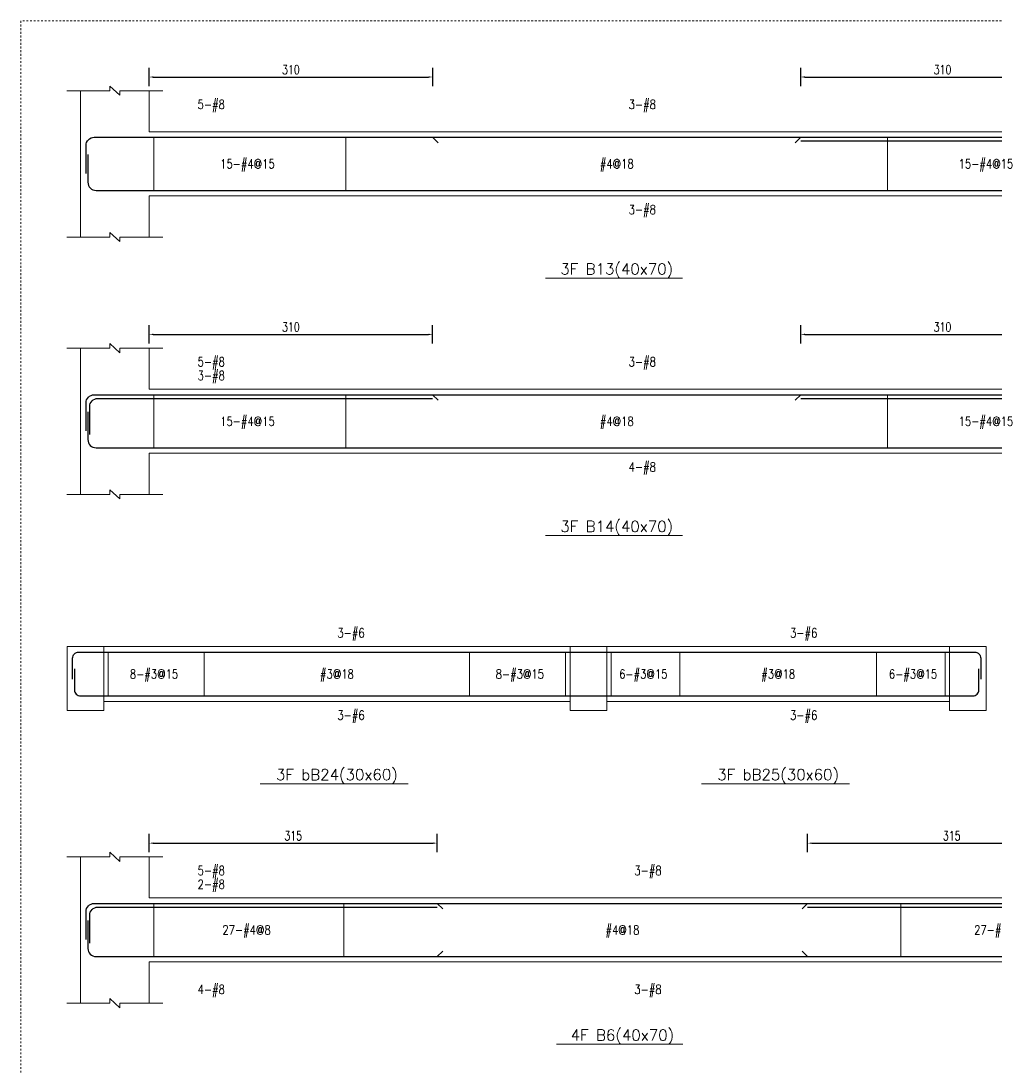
# Model space of a CAD drawing. Header units: millimetres. Extents: x 50 to 17750, y -6050 to -1000.
# Drawn here: x 7150 to 8216, y -2144 to -1000 of the extents above; entities that cross this region are included whole.
import ezdxf
from ezdxf.enums import TextEntityAlignment as Align

# ---------------------------------------------------------------- set-up
doc = ezdxf.new("R2010")
doc.units = ezdxf.units.MM
doc.linetypes.add('DOT', pattern=[4, 2, -2])
for name, color, linetype in [('主筋文字', 3, 'Continuous'), ('主筋文字引線', 3, 'Continuous'), ('主筋線', 1, 'Continuous'), ('剪力筋文字', 3, 'Continuous'), ('剪力筋文字引線', 3, 'Continuous'), ('剪力筋線', 3, 'Continuous'), ('圖框', 132, 'DOT'), ('尺寸標註-字串', 4, 'Continuous'), ('梁柱截斷記號', 3, 'Continuous'), ('梁跨名稱', 3, 'Continuous'), ('梁跨名稱底線', 3, 'Continuous'), ('邊界線', 3, 'Continuous'), ('邊界線-梁支撐外線', 3, 'Continuous')]:
    doc.layers.add(name, color=color, linetype=linetype)
doc.styles.add('note', font='romans', dxfattribs={"width": 0.75, "height": 10})
doc.styles.add('romanc', font='romanc.shx', dxfattribs={"height": 0.2, "bigfont": 'chineset.shx'})
doc.styles.add('romans', font='romans.shx', dxfattribs={"height": 0.2, "bigfont": 'chineset.shx'})
doc.dimstyles.new('BeamRebarDim', dxfattribs={"dimtxt": 12, "dimasz": 4.5, "dimexe": 10, "dimexo": 1, "dimgap": 3, "dimtad": 1, "dimdec": 0, "dimdsep": 46, "dimtxsty": 'note', "dimcen": 2.5, "dimclrd": 256, "dimclre": 256, "dimclrt": 256, "dimadec": 0, "dimazin": 0, "dimtfac": 1, "dimtmove": 0, "dimatfit": 3, "dimfxl": 1, "dimtolj": 1, "dimarcsym": 0})

# ---------------------------------------------------------------- blocks, each defined once
blk = doc.blocks.new('*D66')
at = {"layer": 'Defpoints', "color": 0}
for p in [(7600.234375, -1061.328125), (7290.234375, -1072.328125), (7600.234375, -1072.328125)]:
    blk.add_point(p, dxfattribs=at)
at = {"layer": '尺寸標註-字串', "lineweight": -2}
for p, q in [((7290.234375, -1071.328125), (7290.234375, -1051.328125)), ((7600.234375, -1071.328125), (7600.234375, -1051.328125)), ((7294.734375, -1061.328125), (7595.734375, -1061.328125))]:
    blk.add_line(p, q, dxfattribs=at)
at = {"layer": '尺寸標註-字串'}
for points in [[(7294.734375, -1060.578125), (7294.734375, -1062.078125), (7290.234375, -1061.328125)], [(7595.734375, -1062.078125), (7595.734375, -1060.578125), (7600.234375, -1061.328125)]]:
    blk.add_solid(points, dxfattribs=at)
at = {"layer": '尺寸標註-字串', "insert": (7445.234375, -1053.283125), "char_height": 10, "attachment_point": 5, "style": 'note'}
blk.add_mtext('\\A1;310', dxfattribs=at)
blk = doc.blocks.new('*D67')
at = {"layer": 'Defpoints', "color": 0}
for p in [(8312.734375, -1061.328125), (8002.734375, -1072.328125), (8312.734375, -1072.328125)]:
    blk.add_point(p, dxfattribs=at)
at = {"layer": '尺寸標註-字串', "lineweight": -2}
for p, q in [((8002.734375, -1071.328125), (8002.734375, -1051.328125)), ((8312.734375, -1071.328125), (8312.734375, -1051.328125)), ((8007.234375, -1061.328125), (8308.234375, -1061.328125))]:
    blk.add_line(p, q, dxfattribs=at)
at = {"layer": '尺寸標註-字串'}
for points in [[(8007.234375, -1060.578125), (8007.234375, -1062.078125), (8002.734375, -1061.328125)], [(8308.234375, -1062.078125), (8308.234375, -1060.578125), (8312.734375, -1061.328125)]]:
    blk.add_solid(points, dxfattribs=at)
at = {"layer": '尺寸標註-字串', "insert": (8157.734375, -1053.283125), "char_height": 10, "attachment_point": 5, "style": 'note'}
blk.add_mtext('\\A1;310', dxfattribs=at)
blk = doc.blocks.new('*D72')
at = {"layer": 'Defpoints', "color": 0}
for p in [(7600.2, -1342.8), (7290.2, -1353.8), (7600.2, -1353.8)]:
    blk.add_point(p, dxfattribs=at)
at = {"layer": '尺寸標註-字串', "lineweight": -2}
for p, q in [((7290.2, -1352.8), (7290.2, -1332.8)), ((7600.2, -1352.8), (7600.2, -1332.8)), ((7294.7, -1342.8), (7595.7, -1342.8))]:
    blk.add_line(p, q, dxfattribs=at)
at = {"layer": '尺寸標註-字串'}
for points in [[(7294.7, -1342), (7294.7, -1343.5), (7290.2, -1342.8)], [(7595.7, -1343.5), (7595.7, -1342), (7600.2, -1342.8)]]:
    blk.add_solid(points, dxfattribs=at)
at = {"layer": '尺寸標註-字串', "insert": (7445.2, -1334.7), "char_height": 10, "attachment_point": 5, "style": 'note'}
blk.add_mtext('\\A1;310', dxfattribs=at)
blk = doc.blocks.new('*D73')
at = {"layer": 'Defpoints', "color": 0}
for p in [(8312.7, -1342.8), (8002.7, -1353.8), (8312.7, -1353.8)]:
    blk.add_point(p, dxfattribs=at)
at = {"layer": '尺寸標註-字串', "lineweight": -2}
for p, q in [((8002.7, -1352.8), (8002.7, -1332.8)), ((8312.7, -1352.8), (8312.7, -1332.8)), ((8007.2, -1342.8), (8308.2, -1342.8))]:
    blk.add_line(p, q, dxfattribs=at)
at = {"layer": '尺寸標註-字串'}
for points in [[(8007.2, -1342), (8007.2, -1343.5), (8002.7, -1342.8)], [(8308.2, -1343.5), (8308.2, -1342), (8312.7, -1342.8)]]:
    blk.add_solid(points, dxfattribs=at)
at = {"layer": '尺寸標註-字串', "insert": (8157.7, -1334.7), "char_height": 10, "attachment_point": 5, "style": 'note'}
blk.add_mtext('\\A1;310', dxfattribs=at)
blk = doc.blocks.new('*D80')
at = {"layer": 'Defpoints', "color": 0}
for p in [(7290.234375, -1910.140625), (7605.234375, -1899.140625), (7605.234375, -1910.140625)]:
    blk.add_point(p, dxfattribs=at)
at = {"layer": '尺寸標註-字串', "lineweight": -2}
for p, q in [((7290.234375, -1909.140625), (7290.234375, -1889.140625)), ((7605.234375, -1909.140625), (7605.234375, -1889.140625)), ((7294.734375, -1899.140625), (7600.734375, -1899.140625))]:
    blk.add_line(p, q, dxfattribs=at)
at = {"layer": '尺寸標註-字串'}
for points in [[(7294.734375, -1898.390625), (7294.734375, -1899.890625), (7290.234375, -1899.140625)], [(7600.734375, -1899.890625), (7600.734375, -1898.390625), (7605.234375, -1899.140625)]]:
    blk.add_solid(points, dxfattribs=at)
at = {"layer": '尺寸標註-字串', "insert": (7447.734375, -1891.095625), "char_height": 10, "attachment_point": 5, "style": 'note'}
blk.add_mtext('\\A1;315', dxfattribs=at)
blk = doc.blocks.new('*D81')
at = {"layer": 'Defpoints', "color": 0}
for p in [(8010.234375, -1910.140625), (8325.234375, -1899.140625), (8325.234375, -1910.140625)]:
    blk.add_point(p, dxfattribs=at)
at = {"layer": '尺寸標註-字串', "lineweight": -2}
for p, q in [((8010.234375, -1909.140625), (8010.234375, -1889.140625)), ((8325.234375, -1909.140625), (8325.234375, -1889.140625)), ((8014.734375, -1899.140625), (8320.734375, -1899.140625))]:
    blk.add_line(p, q, dxfattribs=at)
at = {"layer": '尺寸標註-字串'}
for points in [[(8014.734375, -1898.390625), (8014.734375, -1899.890625), (8010.234375, -1899.140625)], [(8320.734375, -1899.890625), (8320.734375, -1898.390625), (8325.234375, -1899.140625)]]:
    blk.add_solid(points, dxfattribs=at)
at = {"layer": '尺寸標註-字串', "insert": (8167.734375, -1891.095625), "char_height": 10, "attachment_point": 5, "style": 'note'}
blk.add_mtext('\\A1;315', dxfattribs=at)

msp = doc.modelspace()

# ---------------------------------------------------------------- linework, layer by layer
at = {"layer": '主筋文字引線', "lineweight": 5}
for points in [[(7330.2, -1127.3, 0, 1.5, 0), (7330.2, -1122.8, 0, 0, 0), (7330.2, -1091.3, 0, 0, 0), (7340.2, -1091.3, 0, 0, 0)], [(7801.5, -1127.3, 0, 1.5, 0), (7801.5, -1122.8, 0, 0, 0), (7801.5, -1091.3, 0, 0, 0), (7811.5, -1091.3, 0, 0, 0)], [(7801.5, -1185.3, 0, 1.5, 0), (7801.5, -1189.8, 0, 0, 0), (7801.5, -1206.3, 0, 0, 0), (7811.5, -1206.3, 0, 0, 0)], [(7330.2, -1408.8, 0, 1.5, 0), (7330.2, -1404.3, 0, 0, 0), (7330.2, -1372.8, 0, 0, 0), (7340.2, -1372.8, 0, 0, 0)], [(7801.5, -1408.8, 0, 1.5, 0), (7801.5, -1404.3, 0, 0, 0), (7801.5, -1372.8, 0, 0, 0), (7811.5, -1372.8, 0, 0, 0)], [(7330.2, -1412.8, 0, 1.5, 0), (7330.2, -1408.3, 0, 0, 0), (7330.2, -1387.8, 0, 0, 0), (7340.2, -1387.8, 0, 0, 0)], [(7801.5, -1466.8, 0, 1.5, 0), (7801.5, -1471.3, 0, 0, 0), (7801.5, -1487.8, 0, 0, 0), (7811.5, -1487.8, 0, 0, 0)], [(7483, -1690.2, 0, 1.5, 0), (7483, -1685.7, 0, 0, 0), (7483, -1669.2, 0, 0, 0), (7493, -1669.2, 0, 0, 0)], [(7978, -1690.2, 0, 1.5, 0), (7978, -1685.7, 0, 0, 0), (7978, -1669.2, 0, 0, 0), (7988, -1669.2, 0, 0, 0)], [(7483, -1738.2, 0, 1.5, 0), (7483, -1742.7, 0, 0, 0), (7483, -1759.2, 0, 0, 0), (7493, -1759.2, 0, 0, 0)], [(7978, -1738.2, 0, 1.5, 0), (7978, -1742.7, 0, 0, 0), (7978, -1759.2, 0, 0, 0), (7988, -1759.2, 0, 0, 0)], [(7330.2, -1965.1, 0, 1.5, 0), (7330.2, -1960.6, 0, 0, 0), (7330.2, -1929.1, 0, 0, 0), (7340.2, -1929.1, 0, 0, 0)], [(7807.7, -1965.1, 0, 1.5, 0), (7807.7, -1960.6, 0, 0, 0), (7807.7, -1929.1, 0, 0, 0), (7817.7, -1929.1, 0, 0, 0)], [(7330.2, -1969.1, 0, 1.5, 0), (7330.2, -1964.6, 0, 0, 0), (7330.2, -1944.1, 0, 0, 0), (7340.2, -1944.1, 0, 0, 0)], [(7330.2, -2023.1, 0, 1.5, 0), (7330.2, -2027.6, 0, 0, 0), (7330.2, -2059.1, 0, 0, 0), (7340.2, -2059.1, 0, 0, 0)], [(7807.7, -2023.1, 0, 1.5, 0), (7807.7, -2027.6, 0, 0, 0), (7807.7, -2059.1, 0, 0, 0), (7817.7, -2059.1, 0, 0, 0)]]:
    msp.add_lwpolyline(points, format="xyseb", dxfattribs=at)
at = {"layer": '主筋線', "lineweight": 30}
for points in [[(7221.2, -1166.7), (7221.2, -1136.2, -0.414214), (7230.1, -1127.3), (7290.2, -1127.3)], [(7223.2, -1146), (7223.2, -1176.4, 0.414214), (7232.1, -1185.3), (7290.2, -1185.3)], [(7221.2, -1448.1), (7221.2, -1417.7, -0.414214), (7230.1, -1408.8), (7290.2, -1408.8)], [(7225.2, -1452.1), (7225.2, -1421.7, -0.414214), (7234.1, -1412.8), (7290.2, -1412.8)], [(7223.2, -1427.4), (7223.2, -1457.9, 0.414214), (7232.1, -1466.8), (7290.2, -1466.8)], [(7206.5, -1719.8), (7206.5, -1696.9, -0.414214), (7213.2, -1690.2), (7240.5, -1690.2)], [(8165.5, -1690.2), (8192.8, -1690.2, -0.414214), (8199.5, -1696.9), (8199.5, -1719.8)], [(7208.5, -1708.6), (7208.5, -1731.5, 0.414214), (7215.2, -1738.2), (7240.5, -1738.2)], [(8165.5, -1738.2), (8190.8, -1738.2, 0.414214), (8197.5, -1731.5), (8197.5, -1708.6)], [(7221.2, -2004.5), (7221.2, -1974, -0.414214), (7230.1, -1965.1), (7290.2, -1965.1)], [(7225.2, -2008.5), (7225.2, -1978, -0.414214), (7234.1, -1969.1), (7290.2, -1969.1)], [(7223.2, -1983.8), (7223.2, -2014.3, 0.414214), (7232.1, -2023.1), (7290.2, -2023.1)]]:
    msp.add_lwpolyline(points, format="xyb", dxfattribs=at)
for points in [[(7290.2, -1127.3), (7600.2, -1127.3)], [(7600.2, -1127.3), (8002.7, -1127.3)], [(7600.2, -1127.3), (7606.2, -1133.3)], [(8002.7, -1127.3), (7996.7, -1133.3)], [(8002.7, -1127.3), (8312.7, -1127.3)], [(8002.7, -1131.3), (8312.7, -1131.3)], [(7290.2, -1185.3), (8312.7, -1185.3)], [(7290.2, -1408.8), (7600.2, -1408.8)], [(7290.2, -1412.8), (7600.2, -1412.8)], [(7600.2, -1408.8), (8002.7, -1408.8)], [(7600.2, -1408.8), (7606.2, -1414.8)], [(8002.7, -1408.8), (7996.7, -1414.8)], [(8002.7, -1408.8), (8312.7, -1408.8)], [(8002.7, -1412.8), (8312.7, -1412.8)], [(7290.2, -1466.8), (8312.7, -1466.8)], [(7240.5, -1690.2), (7750.5, -1690.2)], [(7750.5, -1690.2), (7790.5, -1690.2)], [(7750.5, -1690.2), (7790.5, -1690.2)], [(7790.5, -1690.2), (8165.5, -1690.2)], [(7240.5, -1738.2), (7750.5, -1738.2)], [(7750.5, -1738.2), (7790.5, -1738.2)], [(7750.5, -1738.2), (7790.5, -1738.2)], [(7790.5, -1738.2), (8165.5, -1738.2)], [(7290.2, -1965.1), (7605.2, -1965.1)], [(7605.2, -1965.1), (8010.2, -1965.1)], [(7605.2, -1965.1), (7611.2, -1971.1)], [(8010.2, -1965.1), (8004.2, -1971.1)], [(8010.2, -1965.1), (8325.2, -1965.1)], [(7290.2, -1969.1), (7605.2, -1969.1)], [(8010.2, -1969.1), (8325.2, -1969.1)], [(7290.2, -2023.1), (7605.2, -2023.1)], [(7605.2, -2023.1), (7611.2, -2017.1)], [(7605.2, -2023.1), (8010.2, -2023.1)], [(8010.2, -2023.1), (8004.2, -2017.1)], [(8010.2, -2023.1), (8325.2, -2023.1)]]:
    msp.add_lwpolyline(points, dxfattribs=at)
at = {"layer": '剪力筋文字引線', "lineweight": 5}
for points in [[(7295.2, -1156.3, 0, 1.5, 0), (7299.7, -1156.3, 0, 0, 0), (7361.7, -1156.3, 0, 0, 0)], [(7505.2, -1156.3, 0, 1.5, 0), (7500.7, -1156.3, 0, 0, 0), (7433.7, -1156.3, 0, 0, 0)], [(7505.2, -1156.3, 0, 1.5, 0), (7509.7, -1156.3, 0, 0, 0), (7777.5, -1156.3, 0, 0, 0)], [(8097.7, -1156.3, 0, 1.5, 0), (8093.2, -1156.3, 0, 0, 0), (7825.5, -1156.3, 0, 0, 0)], [(8097.7, -1156.3, 0, 1.5, 0), (8102.2, -1156.3, 0, 0, 0), (8169.2, -1156.3, 0, 0, 0)], [(7295.2, -1437.8, 0, 1.5, 0), (7299.7, -1437.8, 0, 0, 0), (7361.7, -1437.8, 0, 0, 0)], [(7505.2, -1437.8, 0, 1.5, 0), (7500.7, -1437.8, 0, 0, 0), (7433.7, -1437.8, 0, 0, 0)], [(7505.2, -1437.8, 0, 1.5, 0), (7509.7, -1437.8, 0, 0, 0), (7777.5, -1437.8, 0, 0, 0)], [(8097.7, -1437.8, 0, 1.5, 0), (8093.2, -1437.8, 0, 0, 0), (7825.5, -1437.8, 0, 0, 0)], [(8097.7, -1437.8, 0, 1.5, 0), (8102.2, -1437.8, 0, 0, 0), (8169.2, -1437.8, 0, 0, 0)], [(7245.5, -1714.2, 0, 1.5, 0), (7250, -1714.2, 0, 0, 0), (7263.5, -1714.2, 0, 0, 0)], [(7350.5, -1714.2, 0, 1.5, 0), (7346, -1714.2, 0, 0, 0), (7327.5, -1714.2, 0, 0, 0)], [(7350.5, -1714.2, 0, 1.5, 0), (7355, -1714.2, 0, 0, 0), (7471.5, -1714.2, 0, 0, 0)], [(7640.5, -1714.2, 0, 1.5, 0), (7636, -1714.2, 0, 0, 0), (7519.5, -1714.2, 0, 0, 0)], [(7640.5, -1714.2, 0, 1.5, 0), (7645, -1714.2, 0, 0, 0), (7663.5, -1714.2, 0, 0, 0)], [(7745.5, -1714.2, 0, 1.5, 0), (7741, -1714.2, 0, 0, 0), (7727.5, -1714.2, 0, 0, 0)], [(7795.5, -1714.2, 0, 1.5, 0), (7800, -1714.2, 0, 0, 0), (7798.5, -1714.2, 0, 0, 0)], [(7870.5, -1714.2, 0, 1.5, 0), (7866, -1714.2, 0, 0, 0), (7862.5, -1714.2, 0, 0, 0)], [(7870.5, -1714.2, 0, 1.5, 0), (7875, -1714.2, 0, 0, 0), (7954, -1714.2, 0, 0, 0)], [(8085.5, -1714.2, 0, 1.5, 0), (8081, -1714.2, 0, 0, 0), (8002, -1714.2, 0, 0, 0)], [(8085.5, -1714.2, 0, 1.5, 0), (8090, -1714.2, 0, 0, 0), (8093.5, -1714.2, 0, 0, 0)], [(8160.5, -1714.2, 0, 1.5, 0), (8156, -1714.2, 0, 0, 0), (8157.5, -1714.2, 0, 0, 0)], [(7295.2, -1994.1, 0, 1.5, 0), (7299.7, -1994.1, 0, 0, 0), (7364.7, -1994.1, 0, 0, 0)], [(7503.2, -1994.1, 0, 1.5, 0), (7498.7, -1994.1, 0, 0, 0), (7428.7, -1994.1, 0, 0, 0)], [(7503.2, -1994.1, 0, 1.5, 0), (7507.7, -1994.1, 0, 0, 0), (7783.7, -1994.1, 0, 0, 0)], [(8112.2, -1994.1, 0, 1.5, 0), (8107.7, -1994.1, 0, 0, 0), (7831.7, -1994.1, 0, 0, 0)], [(8112.2, -1994.1, 0, 1.5, 0), (8116.7, -1994.1, 0, 0, 0), (8186.7, -1994.1, 0, 0, 0)]]:
    msp.add_lwpolyline(points, format="xyseb", dxfattribs=at)
at = {"layer": '剪力筋線', "lineweight": 5}
for points in [[(7295.2, -1127.1), (7295.2, -1185.5)], [(7505.2, -1127.1), (7505.2, -1185.5)], [(8097.7, -1127.1), (8097.7, -1185.5)], [(7295.2, -1408.6), (7295.2, -1467)], [(7505.2, -1408.6), (7505.2, -1467)], [(8097.7, -1408.6), (8097.7, -1467)], [(7245.5, -1690), (7245.5, -1738.4)], [(7350.5, -1690), (7350.5, -1738.4)], [(7640.5, -1690), (7640.5, -1738.4)], [(7745.5, -1690), (7745.5, -1738.4)], [(7795.5, -1690), (7795.5, -1738.4)], [(7870.5, -1690), (7870.5, -1738.4)], [(8085.5, -1690), (8085.5, -1738.4)], [(8160.5, -1690), (8160.5, -1738.4)], [(7295.2, -1965), (7295.2, -2023.3)], [(7503.2, -1965), (7503.2, -2023.3)], [(8112.2, -1965), (8112.2, -2023.3)]]:
    msp.add_lwpolyline(points, dxfattribs=at)
at = {"layer": '圖框', "lineweight": 5}
msp.add_lwpolyline([(7150, -3500), (10650, -3500), (10650, -1000), (7150, -1000), (7150, -3500)], dxfattribs=at)
at = {"layer": '梁柱截斷記號', "lineweight": 5}
for points in [[(7200.2, -1076.3), (7247.3, -1076.3), (7247.3, -1071.3), (7258.1, -1081.3), (7258.1, -1076.3), (7305.2, -1076.3)], [(7200.2, -1236.3), (7247.3, -1236.3), (7247.3, -1231.3), (7258.1, -1241.3), (7258.1, -1236.3), (7305.2, -1236.3)], [(7200.2, -1357.8), (7247.3, -1357.8), (7247.3, -1352.8), (7258.1, -1362.8), (7258.1, -1357.8), (7305.2, -1357.8)], [(7200.2, -1517.8), (7247.3, -1517.8), (7247.3, -1512.8), (7258.1, -1522.8), (7258.1, -1517.8), (7305.2, -1517.8)], [(7200.2, -1914.1), (7247.3, -1914.1), (7247.3, -1909.1), (7258.1, -1919.1), (7258.1, -1914.1), (7305.2, -1914.1)], [(7200.2, -2074.1), (7247.3, -2074.1), (7247.3, -2069.1), (7258.1, -2079.1), (7258.1, -2074.1), (7305.2, -2074.1)]]:
    msp.add_lwpolyline(points, dxfattribs=at)
at = {"layer": '梁跨名稱底線', "lineweight": 5}
for points in [[(7723.5, -1281.3), (7873.5, -1281.3)], [(7723.5, -1562.8), (7873.5, -1562.8)], [(7411.5, -1834.2), (7573.5, -1834.2)], [(7894, -1834.2), (8056, -1834.2)], [(7735.7, -2119.1), (7873.7, -2119.1)]]:
    msp.add_lwpolyline(points, dxfattribs=at)
at = {"layer": '邊界線', "lineweight": 5}
for points in [[(7215.2, -1121.3), (7215.2, -1076.3)], [(7290.2, -1076.3), (7290.2, -1121.3)], [(7215.2, -1191.3), (7215.2, -1121.3)], [(7290.2, -1121.3), (8312.7, -1121.3)], [(7215.2, -1236.3), (7215.2, -1191.3)], [(7290.2, -1236.3), (7290.2, -1191.3)], [(7290.2, -1191.3), (8312.7, -1191.3)], [(7215.2, -1402.8), (7215.2, -1357.8)], [(7290.2, -1357.8), (7290.2, -1402.8)], [(7215.2, -1472.8), (7215.2, -1402.8)], [(7290.2, -1402.8), (8312.7, -1402.8)], [(7215.2, -1517.8), (7215.2, -1472.8)], [(7290.2, -1517.8), (7290.2, -1472.8)], [(7290.2, -1472.8), (8312.7, -1472.8)], [(7240.5, -1684.2), (7750.5, -1684.2)], [(7790.5, -1684.2), (8165.5, -1684.2)], [(7240.5, -1744.2), (7750.5, -1744.2)], [(7790.5, -1744.2), (8165.5, -1744.2)], [(7215.2, -1959.1), (7215.2, -1914.1)], [(7290.2, -1914.1), (7290.2, -1959.1)], [(7215.2, -2029.1), (7215.2, -1959.1)], [(7290.2, -1959.1), (8325.2, -1959.1)], [(7215.2, -2074.1), (7215.2, -2029.1)], [(7290.2, -2074.1), (7290.2, -2029.1)], [(7290.2, -2029.1), (8325.2, -2029.1)]]:
    msp.add_lwpolyline(points, dxfattribs=at)
at = {"layer": '邊界線-梁支撐外線', "lineweight": 5}
for points in [[(7200.5, -1754.2), (7240.5, -1754.2), (7240.5, -1684.2), (7200.5, -1684.2), (7200.5, -1754.2)], [(7750.5, -1754.2), (7790.5, -1754.2), (7790.5, -1684.2), (7750.5, -1684.2), (7750.5, -1754.2)], [(8165.5, -1754.2), (8205.5, -1754.2), (8205.5, -1684.2), (8165.5, -1684.2), (8165.5, -1754.2)]]:
    msp.add_lwpolyline(points, dxfattribs=at)

# ---------------------------------------------------------------- texts
at = {"layer": '主筋文字', "style": 'romans', "width": 0.8}
for s, p in [('5-#8', (7343.2, -1091.3)), ('3-#8', (7814.5, -1091.3)), ('3-#8', (7814.5, -1206.3)), ('5-#8', (7343.2, -1372.8)), ('3-#8', (7814.5, -1372.8)), ('3-#8', (7343.2, -1387.8)), ('4-#8', (7814.5, -1487.8)), ('3-#6', (7496, -1669.2)), ('3-#6', (7991, -1669.2)), ('3-#6', (7496, -1759.2)), ('3-#6', (7991, -1759.2)), ('5-#8', (7343.2, -1929.1)), ('3-#8', (7820.7, -1929.1)), ('2-#8', (7343.2, -1944.1)), ('4-#8', (7343.2, -2059.1)), ('3-#8', (7820.7, -2059.1))]:
    msp.add_text(s, height=10, dxfattribs=at).set_placement(p, align=Align.MIDDLE_LEFT)
at = {"layer": '剪力筋文字', "style": 'romans', "width": 0.8}
for s, p in [('15-#4@15', (7397.7, -1161.3)), ('#4@18', (7801.5, -1161.3)), ('15-#4@15', (8205.2, -1161.3)), ('15-#4@15', (7397.7, -1442.8)), ('#4@18', (7801.5, -1442.8)), ('15-#4@15', (8205.2, -1442.8)), ('8-#3@15', (7295.5, -1719.2)), ('#3@18', (7495.5, -1719.2)), ('8-#3@15', (7695.5, -1719.2)), ('6-#3@15', (7830.5, -1719.2)), ('#3@18', (7978, -1719.2)), ('6-#3@15', (8125.5, -1719.2)), ('27-#4@8', (7396.7, -1999.1)), ('#4@18', (7807.7, -1999.1)), ('27-#4@8', (8218.7, -1999.1))]:
    msp.add_text(s, height=10, dxfattribs=at).set_placement(p, align=Align.CENTER)
at = {"layer": '梁跨名稱', "style": 'romanc'}
for s, p in [('3F B13(40x70)', (7801.5, -1277.3)), ('3F B14(40x70)', (7801.5, -1558.8)), ('3F bB24(30x60)', (7495.5, -1830.2)), ('3F bB25(30x60)', (7978, -1830.2)), ('4F B6(40x70)', (7807.7, -2115.1))]:
    msp.add_text(s, height=12, dxfattribs=at).set_placement(p, align=Align.CENTER)

# ---------------------------------------------------------------- dimensions: what is measured, and where the dimension line sits
at = {"layer": '尺寸標註-字串'}
for base, p1, p2, picture, middle in [((7600.2, -1061.3), (7290.2, -1072.3), (7600.2, -1072.3), '*D66', (7445.2, -1053.3)), ((8312.7, -1061.3), (8002.7, -1072.3), (8312.7, -1072.3), '*D67', (8157.7, -1053.3)), ((7600.2, -1342.8), (7290.2, -1353.8), (7600.2, -1353.8), '*D72', (7445.2, -1334.7)), ((8312.7, -1342.8), (8002.7, -1353.8), (8312.7, -1353.8), '*D73', (8157.7, -1334.7)), ((7605.2, -1899.1), (7290.2, -1910.1), (7605.2, -1910.1), '*D80', (7447.7, -1891.1)), ((8325.2, -1899.1), (8010.2, -1910.1), (8325.2, -1910.1), '*D81', (8167.7, -1891.1))]:
    dim = msp.add_linear_dim(base=base, p1=p1, p2=p2, dimstyle='BeamRebarDim', dxfattribs=at)
    dim.commit()
    dim.dimension.update_dxf_attribs({"geometry": picture, "text_midpoint": middle})

doc.saveas('drawing.dxf')
